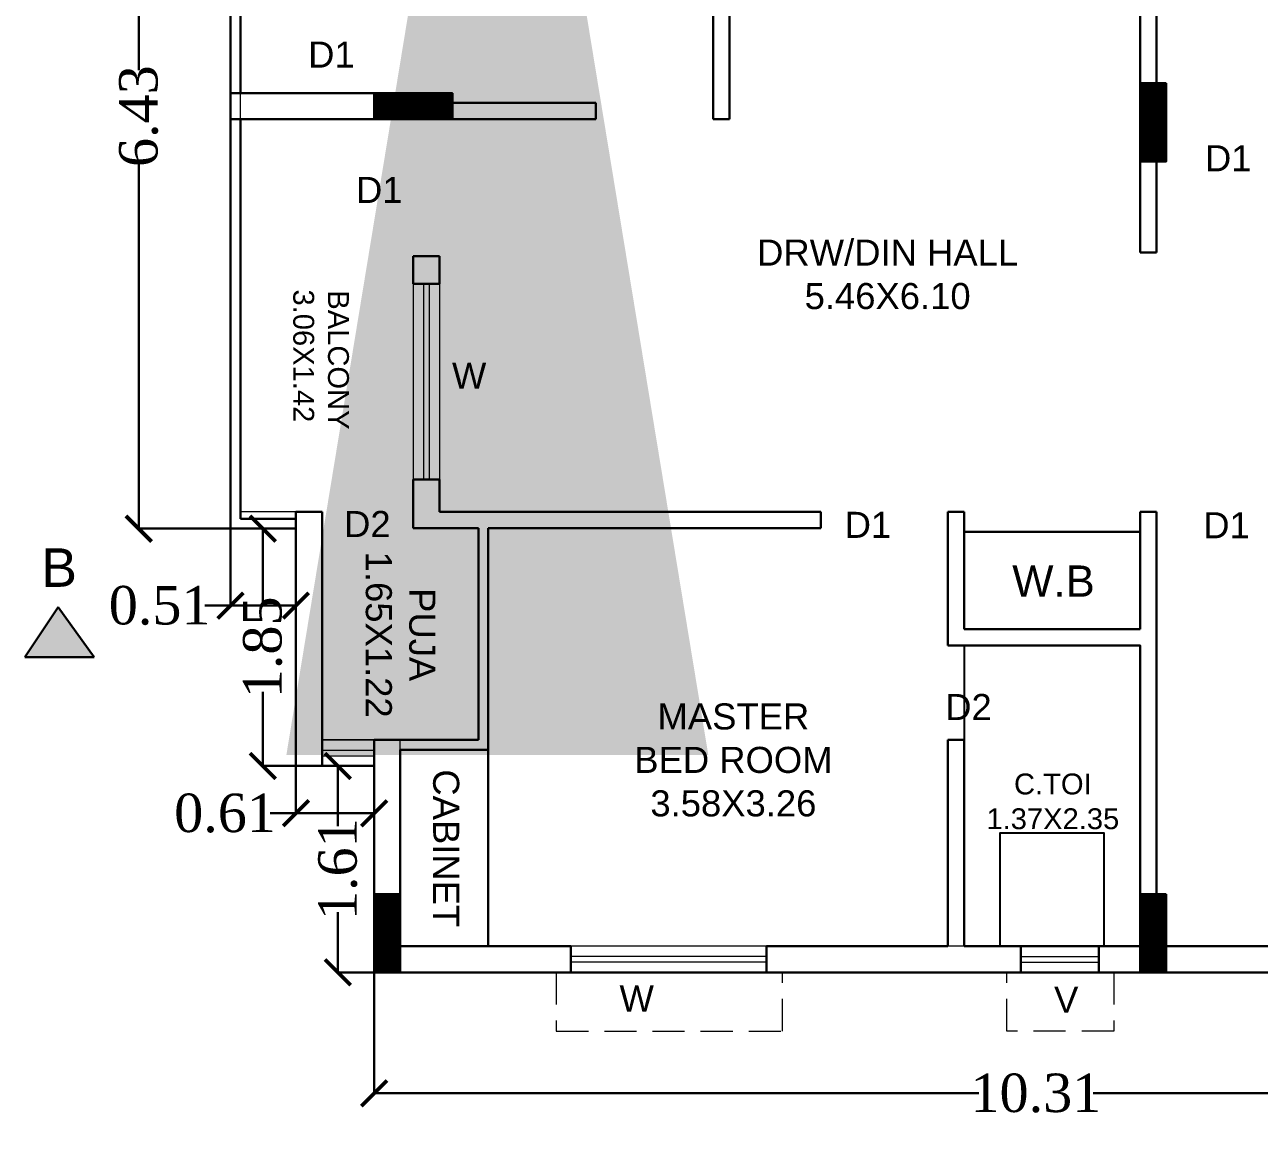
# Model space of a CAD drawing. Header units: metres. Extents: x 0 to 63445, y 32361 to 32804.
# Drawn here: x 63168.17 to 63177.8, y 32692.7 to 32701.36 of the extents above; entities that cross this region are included whole.
import ezdxf

# ---------------------------------------------------------------- set-up
doc = ezdxf.new("R2010")
doc.units = ezdxf.units.M
doc.header["$MEASUREMENT"] = 0
doc.header["$PDMODE"] = 34
doc.header["$PDSIZE"] = -10
for name, pattern in [('CONTINULUS', [0]), ('DASHED', [0.75, 0.5, -0.25]), ('DASHED2', [0.375, 0.25, -0.125])]:
    doc.linetypes.add(name, pattern=pattern)
doc.layers.get('0').update_dxf_attribs({"lineweight": 25})
doc.layers.add('BLK_1_FLR_2_BATH', color=3, linetype='Continuous', plot=False)
doc.layers.add('BLK_1_FLR_2_WATER_CLOSET', color=2, linetype='Continuous', plot=False)
for name, color, linetype, lineweight in [('BLK_1_FLR_2_BLT_UP_AREA', 14, 'DASHED', 9), ('BLK_1_FLR_2_UNITFA', 7, 'Continuous', 0), ('COLUMN', 1, 'Continuous', 30), ('TEXT-2', 65, 'Continuous', 18), ('wall', 7, 'Continuous', 30), ('window', 154, 'Continuous', 9)]:
    doc.layers.add(name, color=color, linetype=linetype, lineweight=lineweight)
doc.layers.add('text', color=65, linetype='Continuous')
doc.styles.add('AutoDCRFont', font='arial.ttf')
doc.styles.add('small int', font='arial.ttf', dxfattribs={"height": 18})
doc.styles.get("Standard").update_dxf_attribs({"font": 'arial.ttf', "height": 0.4})
doc.styles.add('TNR', font='times.ttf', dxfattribs={"height": 0.5})
doc.dimstyles.new('ARCHANA', dxfattribs={"dimscale": 0, "dimtxt": 0.5, "dimasz": 0.5, "dimexe": 0, "dimexo": 0, "dimgap": 0, "dimtad": 0, "dimzin": 0, "dimdsep": 46, "dimtxsty": 'TNR', "dimblk": 'ARCHTICK', "dimcen": 0.09, "dimclrd": 36, "dimclre": 36, "dimclrt": 7, "dimadec": 0, "dimazin": 0, "dimtfac": 1, "dimtofl": 0, "dimtmove": 0, "dimatfit": 3, "dimldrblk": 'ARCHTICK', "dimfxl": 1, "dimfrac": 2, "dimtolj": 1, "dimtzin": 0, "dimlwd": -1, "dimlwe": -1, "dimarcsym": 0})
doc.dimstyles.new('STD', dxfattribs={"dimtxt": 10, "dimasz": 10, "dimexe": 0, "dimexo": 0, "dimgap": 0.09, "dimtad": 0, "dimdec": 0, "dimzin": 0, "dimdsep": 46, "dimlunit": 4, "dimtxsty": 'small int', "dimcen": 0.09, "dimclrd": 75, "dimclre": 75, "dimadec": 0, "dimazin": 0, "dimtfac": 1, "dimtdec": 0, "dimtofl": 0, "dimtmove": 0, "dimatfit": 3, "dimfxl": 1, "dimtolj": 1, "dimtzin": 0, "dimarcsym": 0})

# ---------------------------------------------------------------- blocks, each defined once
blk = doc.blocks.new('A$C7D115503')
at = {"layer": 'COLUMN', "ltscale": 3}
h = blk.add_hatch(dxfattribs=at)
h.set_pattern_fill('ANSI31', color=256, style=0)
h.paths.add_polyline_path([(-14.36, -11.59), (-6.36, -11.59), (-6.36, 12.41), (-14.36, 12.41)])
at = {"layer": 'COLUMN', "ltscale": 0.05}
for p, q in [((-14.36, 12.41), (-6.36, 12.41)), ((-14.36, 12.41), (-14.36, -11.59)), ((-6.36, 12.41), (-6.36, -11.59)), ((-6.36, -11.59), (-14.36, -11.59))]:
    blk.add_line(p, q, dxfattribs=at)
blk = doc.blocks.new('_ArchTick')
at = {"color": 0, "linetype": 'ByBlock', "const_width": 0.15}
blk.add_lwpolyline([(-0.5, -0.5), (0.5, 0.5)], dxfattribs=at)
blk = doc.blocks.new('*D696')
at = {"layer": 'Defpoints', "color": 0, "ltscale": 0.5, "transparency": 16777216}
for p in [(63169.778, 32703.8632), (63169.0621, 32697.4326), (63169.778, 32697.4326)]:
    blk.add_point(p, dxfattribs=at)
at = {"layer": 'wall', "color": 36, "ltscale": 0.5, "transparency": 16777216}
for p, q in [((63169.778, 32703.8632), (63169.0621, 32703.8632)), ((63169.0621, 32703.8632), (63169.0621, 32701.0076)), ((63169.0621, 32697.4326), (63169.0621, 32700.2882)), ((63169.778, 32697.4326), (63169.0621, 32697.4326))]:
    blk.add_line(p, q, dxfattribs=at)
at = {"layer": 'wall', "color": 36, "ltscale": 0.5, "transparency": 16777216, "xscale": 0.2, "yscale": 0.2, "zscale": 0.2}
for p, rotation in [((63169.0621, 32703.8632), 90), ((63169.0621, 32697.4326), 270)]:
    blk.add_blockref('_ArchTick', p, dxfattribs=dict(at, rotation=rotation))
at = {"layer": 'wall', "color": 7, "ltscale": 0.5, "transparency": 16777216, "insert": (63169.0621, 32700.6479), "char_height": 0.5, "attachment_point": 5, "rotation": 90, "style": 'TNR'}
blk.add_mtext('\\A1;{\\H0.6x;6.43}', dxfattribs=at)
blk = doc.blocks.new('*D697')
at = {"layer": 'Defpoints', "color": 0, "ltscale": 0.5, "transparency": 16777216}
for p in [(63169.778, 32697.4326), (63170.2876, 32697.4326), (63169.778, 32696.8327)]:
    blk.add_point(p, dxfattribs=at)
at = {"layer": 'wall', "color": 36, "ltscale": 0.5, "transparency": 16777216}
for p, q in [((63169.778, 32697.4326), (63169.778, 32696.8327)), ((63170.2876, 32697.4326), (63170.2876, 32696.8327)), ((63169.778, 32696.8327), (63169.578, 32696.8327)), ((63170.2876, 32696.8327), (63169.778, 32696.8327))]:
    blk.add_line(p, q, dxfattribs=at)
at = {"layer": 'wall', "color": 36, "ltscale": 0.5, "transparency": 16777216, "xscale": 0.2, "yscale": 0.2, "zscale": 0.2, "rotation": 180}
blk.add_blockref('_ArchTick', (63169.778, 32696.8327), dxfattribs=at)
at = {"layer": 'wall', "color": 36, "ltscale": 0.5, "transparency": 16777216, "xscale": 0.2, "yscale": 0.2, "zscale": 0.2}
blk.add_blockref('_ArchTick', (63170.2876, 32696.8327), dxfattribs=at)
at = {"layer": 'wall', "color": 7, "ltscale": 0.5, "transparency": 16777216, "insert": (63169.2255, 32696.8327), "char_height": 0.5, "attachment_point": 5, "style": 'TNR'}
blk.add_mtext('\\A1;{\\H0.6x;0.51}', dxfattribs=at)
blk = doc.blocks.new('*D698')
at = {"layer": 'Defpoints', "color": 0, "ltscale": 0.5, "transparency": 16777216}
for p in [(63170.2876, 32697.4326), (63170.0289, 32695.5826), (63170.2876, 32695.5826)]:
    blk.add_point(p, dxfattribs=at)
at = {"layer": 'wall', "color": 36, "ltscale": 0.5, "transparency": 16777216}
for p, q in [((63170.2876, 32697.4326), (63170.0289, 32697.4326)), ((63170.0289, 32697.4326), (63170.0289, 32696.8546)), ((63170.0289, 32695.5826), (63170.0289, 32696.1606)), ((63170.2876, 32695.5826), (63170.0289, 32695.5826))]:
    blk.add_line(p, q, dxfattribs=at)
at = {"layer": 'wall', "color": 36, "ltscale": 0.5, "transparency": 16777216, "xscale": 0.2, "yscale": 0.2, "zscale": 0.2}
for p, rotation in [((63170.0289, 32697.4326), 90), ((63170.0289, 32695.5826), 270)]:
    blk.add_blockref('_ArchTick', p, dxfattribs=dict(at, rotation=rotation))
at = {"layer": 'wall', "color": 7, "ltscale": 0.5, "transparency": 16777216, "insert": (63170.0289, 32696.5076), "char_height": 0.5, "attachment_point": 5, "rotation": 90, "style": 'TNR'}
blk.add_mtext('\\A1;{\\H0.6x;1.85}', dxfattribs=at)
blk = doc.blocks.new('*D699')
at = {"layer": 'Defpoints', "color": 0, "ltscale": 0.5, "transparency": 16777216}
for p in [(63170.2876, 32695.5826), (63170.8973, 32695.5826), (63170.8973, 32695.2142)]:
    blk.add_point(p, dxfattribs=at)
at = {"layer": 'wall', "color": 36, "ltscale": 0.5, "transparency": 16777216}
for p, q in [((63170.2876, 32695.5826), (63170.2876, 32695.2142)), ((63170.8973, 32695.5826), (63170.8973, 32695.2142)), ((63170.2876, 32695.2142), (63170.0876, 32695.2142)), ((63170.8973, 32695.2142), (63170.2876, 32695.2142))]:
    blk.add_line(p, q, dxfattribs=at)
at = {"layer": 'wall', "color": 36, "ltscale": 0.5, "transparency": 16777216, "xscale": 0.2, "yscale": 0.2, "zscale": 0.2, "rotation": 180}
blk.add_blockref('_ArchTick', (63170.2876, 32695.2142), dxfattribs=at)
at = {"layer": 'wall', "color": 36, "ltscale": 0.5, "transparency": 16777216, "xscale": 0.2, "yscale": 0.2, "zscale": 0.2}
blk.add_blockref('_ArchTick', (63170.8973, 32695.2142), dxfattribs=at)
at = {"layer": 'wall', "color": 7, "ltscale": 0.5, "transparency": 16777216, "insert": (63169.7351, 32695.2142), "char_height": 0.5, "attachment_point": 5, "style": 'TNR'}
blk.add_mtext('\\A1;{\\H0.6x;0.61}', dxfattribs=at)
blk = doc.blocks.new('*D700')
at = {"layer": 'Defpoints', "color": 0, "ltscale": 0.5, "transparency": 16777216}
for p in [(63170.8973, 32695.5826), (63170.6142, 32693.9737), (63170.8973, 32693.9737)]:
    blk.add_point(p, dxfattribs=at)
at = {"layer": 'wall', "color": 36, "ltscale": 0.5, "transparency": 16777216}
for p, q in [((63170.8973, 32695.5826), (63170.6142, 32695.5826)), ((63170.6142, 32695.5826), (63170.6142, 32695.1128)), ((63170.6142, 32693.9737), (63170.6142, 32694.4436)), ((63170.8973, 32693.9737), (63170.6142, 32693.9737))]:
    blk.add_line(p, q, dxfattribs=at)
at = {"layer": 'wall', "color": 36, "ltscale": 0.5, "transparency": 16777216, "xscale": 0.2, "yscale": 0.2, "zscale": 0.2}
for p, rotation in [((63170.6142, 32695.5826), 90), ((63170.6142, 32693.9737), 270)]:
    blk.add_blockref('_ArchTick', p, dxfattribs=dict(at, rotation=rotation))
at = {"layer": 'wall', "color": 7, "ltscale": 0.5, "transparency": 16777216, "insert": (63170.6142, 32694.7782), "char_height": 0.5, "attachment_point": 5, "rotation": 90, "style": 'TNR'}
blk.add_mtext('\\A1;{\\H0.6x;1.61}', dxfattribs=at)
blk = doc.blocks.new('*D701')
at = {"layer": 'Defpoints', "color": 0, "ltscale": 0.5, "transparency": 16777216}
for p in [(63170.8973, 32693.9737), (63181.2116, 32693.9737), (63181.2116, 32693.032)]:
    blk.add_point(p, dxfattribs=at)
at = {"layer": 'wall', "color": 36, "ltscale": 0.5, "transparency": 16777216}
for p, q in [((63170.8973, 32693.9737), (63170.8973, 32693.032)), ((63181.2116, 32693.9737), (63181.2116, 32693.032)), ((63170.8973, 32693.032), (63175.6091, 32693.032)), ((63181.2116, 32693.032), (63176.4998, 32693.032))]:
    blk.add_line(p, q, dxfattribs=at)
at = {"layer": 'wall', "color": 36, "ltscale": 0.5, "transparency": 16777216, "xscale": 0.2, "yscale": 0.2, "zscale": 0.2, "rotation": 180}
blk.add_blockref('_ArchTick', (63170.8973, 32693.032), dxfattribs=at)
at = {"layer": 'wall', "color": 36, "ltscale": 0.5, "transparency": 16777216, "xscale": 0.2, "yscale": 0.2, "zscale": 0.2}
blk.add_blockref('_ArchTick', (63181.2116, 32693.032), dxfattribs=at)
at = {"layer": 'wall', "color": 7, "ltscale": 0.5, "transparency": 16777216, "insert": (63176.0544, 32693.032), "char_height": 0.5, "attachment_point": 5, "style": 'TNR'}
blk.add_mtext('\\A1;{\\H0.6x;10.31}', dxfattribs=at)

msp = doc.modelspace()

# ---------------------------------------------------------------- hatches: boundary and pattern name
at = {"layer": 'wall', "ltscale": 3}
msp.add_hatch(color=252, dxfattribs=at).paths.add_polyline_path([(63168.1736, 32696.4311), (63168.7154, 32696.4311), (63168.4355, 32696.8202)])

# ---------------------------------------------------------------- linework, layer by layer
at = {"layer": 'BLK_1_FLR_2_BATH', "color": 3}
msp.add_lwpolyline([(63175.4948, 32694.177), (63176.8664, 32694.177), (63176.8664, 32696.5224), (63175.4948, 32696.5224)], close=True, dxfattribs=at)
at = {"layer": 'BLK_1_FLR_2_BLT_UP_AREA', "color": 14, "linetype": 'CONTINULUS', "ltscale": 0.05}
msp.add_lwpolyline([(63233.1569, 32716.1912), (63170.8973, 32716.1912), (63170.8973, 32714.5823), (63170.2876, 32714.5823), (63170.2876, 32712.7323), (63169.778, 32712.7323), (63169.778, 32712.7323), (63169.778, 32706.3017), (63170.8973, 32706.3017), (63170.8973, 32703.8632), (63169.778, 32703.8632), (63169.778, 32697.4326), (63170.2876, 32697.4326), (63170.2876, 32695.5826), (63170.8973, 32695.5826), (63170.8973, 32693.9737), (63233.1569, 32693.9737)], dxfattribs=at)
at = {"layer": 'BLK_1_FLR_2_UNITFA', "color": 3, "ltscale": 0.5}
msp.add_lwpolyline([(63169.8542, 32703.787), (63170.8973, 32703.787), (63170.8973, 32703.66), (63176.9934, 32703.66), (63176.9934, 32703.8124), (63181.0084, 32703.8124), (63181.0084, 32694.177), (63171.1005, 32694.177), (63171.1005, 32695.7858), (63170.4899, 32695.7858), (63170.4909, 32697.5639), (63169.8542, 32697.5639), (63169.8542, 32703.787)], close=True, dxfattribs=at)
at = {"layer": 'BLK_1_FLR_2_WATER_CLOSET', "color": 3}
msp.add_lwpolyline([(63176.585, 32694.177), (63175.7763, 32694.177), (63175.7763, 32695.0619), (63176.585, 32695.0619)], close=True, dxfattribs=at)
at = {"layer": 'wall', "ltscale": 0.05}
for p, q in [((63176.8664, 32704.0156), (63176.8664, 32700.6754)), ((63169.778, 32703.8632), (63169.778, 32700.8278)), ((63169.8542, 32703.787), (63169.8542, 32700.8278)), ((63176.9934, 32703.8124), (63176.9934, 32700.6754)), ((63173.5389, 32703.66), (63173.5389, 32700.6246)), ((63173.6659, 32703.66), (63173.6659, 32700.6246)), ((63170.8973, 32700.8278), (63170.8973, 32700.6246)), ((63170.8973, 32700.6246), (63170.8973, 32700.8278)), ((63171.1005, 32700.8278), (63171.1005, 32700.7516)), ((63172.6245, 32700.7516), (63171.1005, 32700.7516)), ((63172.6245, 32700.7516), (63171.1005, 32700.7516)), ((63172.6245, 32700.7516), (63172.6245, 32700.6246)), ((63169.778, 32700.6246), (63169.778, 32697.4326)), ((63169.8542, 32700.6246), (63169.8542, 32697.5088)), ((63172.6245, 32700.6246), (63170.8973, 32700.6246)), ((63172.6245, 32700.6246), (63171.1005, 32700.6246)), ((63173.6659, 32700.6246), (63173.5389, 32700.6246)), ((63173.6659, 32700.6246), (63173.5389, 32700.6246)), ((63177.0696, 32700.5992), (63176.8664, 32700.5992)), ((63176.8664, 32700.4722), (63176.8664, 32699.5842)), ((63176.9934, 32700.4722), (63176.9934, 32699.5842)), ((63177.0696, 32700.4722), (63176.9934, 32700.4722)), ((63171.2021, 32699.5578), (63171.2021, 32699.3397)), ((63171.4053, 32699.5578), (63171.2021, 32699.5578)), ((63171.2021, 32699.3397), (63171.2021, 32699.5578)), ((63171.4053, 32699.5578), (63171.4053, 32699.3397)), ((63176.9934, 32699.5842), (63176.8664, 32699.5842)), ((63176.9934, 32699.5842), (63176.8664, 32699.5842)), ((63176.9934, 32699.5842), (63176.9934, 32699.5842)), ((63171.2021, 32697.8156), (63171.2021, 32697.5639)), ((63171.2021, 32697.4369), (63171.2021, 32697.8156)), ((63171.4053, 32697.8156), (63171.4053, 32697.5639)), ((63169.8542, 32697.5088), (63170.2876, 32697.5088)), ((63170.4909, 32697.5639), (63170.2876, 32697.5639)), ((63170.2876, 32697.5639), (63170.2876, 32695.5826)), ((63170.4909, 32697.5639), (63170.4909, 32695.5826)), ((63174.3772, 32697.5639), (63171.4053, 32697.5639)), ((63174.3772, 32697.5639), (63174.3772, 32697.4369)), ((63175.3678, 32697.5639), (63175.3678, 32697.4369)), ((63175.4948, 32697.5639), (63175.4948, 32696.6494)), ((63176.8664, 32697.5639), (63176.8664, 32696.6494)), ((63176.9934, 32697.5639), (63176.9934, 32694.1643)), ((63169.778, 32697.4326), (63170.2876, 32697.4326)), ((63171.7101, 32697.4369), (63171.2021, 32697.4369)), ((63174.3772, 32697.4369), (63171.7863, 32697.4369)), ((63175.3678, 32697.4369), (63175.3678, 32696.5224)), ((63175.3678, 32697.4369), (63175.3678, 32697.4369)), ((63176.8664, 32696.6494), (63175.4948, 32696.6494)), ((63176.8664, 32696.5224), (63175.3678, 32696.5224)), ((63176.8664, 32696.5224), (63176.8664, 32694.5707)), ((63171.7101, 32695.7858), (63170.8973, 32695.7858)), ((63175.3678, 32695.7858), (63175.3678, 32694.177)), ((63175.4948, 32695.7858), (63175.3678, 32695.7858)), ((63175.4948, 32695.7858), (63175.4948, 32694.177)), ((63171.7863, 32695.7096), (63171.1005, 32695.7096)), ((63171.1005, 32695.7096), (63171.1005, 32694.177)), ((63170.8973, 32695.5826), (63170.2876, 32695.5826)), ((63170.8973, 32695.5826), (63170.8973, 32693.9737)), ((63170.8973, 32693.9737), (63170.8973, 32695.5826)), ((63171.1005, 32694.177), (63172.4307, 32694.177)), ((63173.9547, 32694.177), (63175.3678, 32694.177)), ((63175.4948, 32694.177), (63175.9382, 32694.177)), ((63175.4948, 32694.177), (63175.9363, 32694.177)), ((63176.5459, 32694.177), (63176.6828, 32694.177)), ((63176.5459, 32694.177), (63176.8664, 32694.177)), ((63177.0696, 32694.177), (63177.9841, 32694.177)), ((63170.8973, 32693.9737), (63172.4307, 32693.9737)), ((63173.9547, 32693.9737), (63175.9363, 32693.9737)), ((63176.5459, 32693.9737), (63177.0696, 32693.9737)), ((63177.0696, 32693.9737), (63177.9841, 32693.9737))]:
    msp.add_line(p, q, dxfattribs=at)
at = {"layer": 'wall'}
for p, q in [((63170.8973, 32700.8278), (63169.778, 32700.8278)), ((63169.778, 32700.6246), (63169.778, 32700.8278)), ((63170.8973, 32700.6246), (63169.778, 32700.6246)), ((63175.3678, 32697.5639), (63175.4948, 32697.5639)), ((63176.8664, 32697.5639), (63176.9934, 32697.5639)), ((63171.7101, 32695.7858), (63171.7101, 32697.4369)), ((63171.7863, 32695.7096), (63171.7863, 32697.4369)), ((63176.8664, 32697.4082), (63175.4948, 32697.4082)), ((63171.7863, 32695.7096), (63171.7863, 32694.177))]:
    msp.add_line(p, q, dxfattribs=at)
at = {"layer": 'wall', "ltscale": 3}
for p, q in [((63171.2021, 32699.3397), (63171.4053, 32699.3397)), ((63171.2021, 32697.8156), (63171.4053, 32697.8156)), ((63168.4355, 32696.8202), (63168.1736, 32696.4311)), ((63168.7154, 32696.4311), (63168.4355, 32696.8202)), ((63168.1736, 32696.4311), (63168.7154, 32696.4311)), ((63172.4307, 32693.9737), (63172.4307, 32694.177)), ((63173.9547, 32693.9737), (63173.9547, 32694.177)), ((63175.9363, 32694.177), (63175.9363, 32693.9737)), ((63176.5459, 32694.177), (63176.5459, 32693.9737))]:
    msp.add_line(p, q, dxfattribs=at)
at = {"layer": 'wall', "ltscale": 0.5}
msp.add_line((63170.8973, 32695.5826), (63170.8973, 32695.7858), dxfattribs=at)
at = {"layer": 'wall', "ltscale": 0.1}
msp.add_line((63175.9363, 32694.177), (63175.8786, 32694.177), dxfattribs=at)
at = {"layer": 'wall', "ltscale": 0.5}
msp.add_lwpolyline([(63200.3042, 32693.9737), (63184.3601, 32693.9737), (63184.3601, 32703.8124), (63181.2116, 32703.8124), (63181.2116, 32693.9737), (63170.8973, 32693.9737), (63170.8973, 32695.5826), (63170.2876, 32695.5826), (63170.2876, 32697.4326), (63169.778, 32697.4326), (63169.778, 32703.8632), (63170.8973, 32703.8632), (63170.8973, 32706.3017), (63169.778, 32706.3017), (63169.778, 32712.7323), (63170.2876, 32712.7323), (63170.2876, 32714.5823), (63170.8973, 32714.5823), (63170.8973, 32716.1912), (63181.2116, 32716.1912), (63181.2116, 32706.3525), (63184.3601, 32706.3525), (63184.3601, 32716.1912), (63200.3042, 32716.1912)], dxfattribs=at)
at = {"layer": 'wall'}
msp.add_arc((63170.9227, 32694.1251), 0.0254, 180, 270, dxfattribs=at)
at = {"layer": 'window'}
for p, q in [((63171.2021, 32699.3397), (63171.2021, 32697.8166)), ((63171.282, 32699.3397), (63171.282, 32697.8166)), ((63171.3253, 32699.3397), (63171.3253, 32697.8166)), ((63171.4053, 32699.3397), (63171.4053, 32697.8166)), ((63170.4899, 32695.7858), (63170.8973, 32695.7858)), ((63170.4899, 32695.7059), (63170.8973, 32695.7059)), ((63170.4899, 32695.6626), (63170.8973, 32695.6626)), ((63170.4899, 32695.5826), (63170.8973, 32695.5826)), ((63173.9547, 32694.177), (63172.4316, 32694.177)), ((63175.9363, 32694.1769), (63176.545, 32694.177)), ((63175.9372, 32694.177), (63175.9382, 32694.177)), ((63176.545, 32694.177), (63176.5459, 32694.177)), ((63173.9547, 32694.097), (63172.4316, 32694.097)), ((63173.9547, 32694.0537), (63172.4316, 32694.0537)), ((63175.9363, 32694.0969), (63176.545, 32694.097)), ((63175.9363, 32694.0536), (63176.545, 32694.0537)), ((63176.545, 32694.0969), (63176.5459, 32694.0969)), ((63176.545, 32694.0536), (63176.5459, 32694.0536)), ((63173.9547, 32693.9737), (63172.4316, 32693.9737)), ((63176.545, 32693.9737), (63175.9363, 32693.9737)), ((63176.545, 32693.9737), (63176.5459, 32693.9737))]:
    msp.add_line(p, q, dxfattribs=at)
at = {"layer": 'window', "color": 8, "linetype": 'DASHED2'}
for points in [[(63172.3164, 32693.9737), (63172.3164, 32693.5165), (63174.0786, 32693.5165), (63174.0786, 32693.9737)], [(63176.6611, 32693.9737), (63176.6611, 32693.5165), (63175.8271, 32693.5165), (63175.8271, 32693.9737)]]:
    msp.add_lwpolyline(points, dxfattribs=at)

# ---------------------------------------------------------------- block references
at = {"layer": 'COLUMN', "ltscale": 0.05, "xscale": 0.025400733691282, "yscale": 0.025400733691282, "zscale": 0.025400733691282}
for p in [(63177.2313, 32700.5887), (63171.2621, 32694.268), (63177.2313, 32694.268)]:
    msp.add_blockref('A$C7D115503', p, dxfattribs=at)
at = {"layer": 'COLUMN', "ltscale": 0.05, "xscale": 0.025400733691282, "yscale": 0.025400733691282, "zscale": 0.025400733691282, "rotation": 90}
msp.add_blockref('A$C7D115503', (63171.2126, 32700.9895), dxfattribs=at)

# ---------------------------------------------------------------- texts
at = {"layer": 'text'}
for s, insert, char_height, width, attachment_point in [('\\pxqc;D1', (63167.1799, 32701.2292), 0.20321, 6.767919, 1), ('\\pxqc;D1', (63174.6197, 32700.4214), 0.20321, 5.867919, 1), ('\\pxqc;D1', (63167.6533, 32700.1742), 0.20321, 6.567919, 1), ('\\pxqc;DRW/DIN HALL\\P5.46X6.10', (63172.1045, 32699.1412), 0.203206, 5.588511, 7), ('\\pxqc,t17;D2', (63167.4603, 32697.5704), 0.203206, 6.767919, 1), ('\\pxqc;D1', (63171.8116, 32697.5639), 0.20321, 5.867919, 1), ('\\pxqc;D1', (63174.6063, 32697.5608), 0.20321, 5.867919, 1), ('\\pxqc;W.B', (63172.8233, 32696.9018), 0.24385, 6.736694, 7), ('\\pxqc;MASTER \\PBED ROOM\\P3.58X3.26', (63170.9025, 32695.187), 0.203206, 5.588511, 7), ('\\pxqc,t17;D2', (63172.5949, 32696.1441), 0.203206, 5.867919, 1), ('\\pxqc;C.TOI\\P1.37X2.35', (63173.9535, 32695.0879), 0.162565, 4.465728, 7)]:
    msp.add_mtext(s, dxfattribs=dict(at, insert=insert, char_height=char_height, width=width, attachment_point=attachment_point))
at = {"layer": 'text', "rotation": 270}
for s, insert, char_height, width, attachment_point in [('\\pxqc; BALCONY\\P3.06X1.42', (63170.2644, 32701.0147), 0.162565, 4.470808, 7), ('\\pxqc;PUJA\\P1.65X1.22', (63170.8291, 32693.7632), 0.20321, 5.68602, 9), ('\\pxqc;CABINET', (63171.5602, 32697.8878), 0.203206, 5.893319, 1)]:
    msp.add_mtext(s, dxfattribs=dict(at, insert=insert, char_height=char_height, width=width, attachment_point=attachment_point))
at = {"layer": 'TEXT-2', "style": 'AutoDCRFont'}
for s, insert, char_height, width, attachment_point in [('W', (63171.7715, 32698.5236), 0.2032, 0.183842, 9), ('B', (63168.302, 32697.279), 0.3, 0.271413, 1), ('W', (63173.0773, 32693.6688), 0.2032, 0.183842, 9), ('V', (63176.3855, 32693.6589), 0.2032, 0.183842, 9)]:
    msp.add_mtext(s, dxfattribs=dict(at, insert=insert, char_height=char_height, width=width, attachment_point=attachment_point))

# ---------------------------------------------------------------- dimensions: what is measured, and where the dimension line sits
at = {"layer": 'wall', "ltscale": 0.5}
for base, p1, p2, picture, middle in [((63169.0621, 32697.4326), (63169.778, 32703.8632), (63169.778, 32697.4326), '*D696', (63169.0621, 32700.6479)), ((63170.0289, 32695.5826), (63170.2876, 32697.4326), (63170.2876, 32695.5826), '*D698', (63170.0289, 32696.5076)), ((63170.6142, 32693.9737), (63170.8973, 32695.5826), (63170.8973, 32693.9737), '*D700', (63170.6142, 32694.7782))]:
    dim = msp.add_linear_dim(base=base, p1=p1, p2=p2, angle=270, text='{\\H0.6x;<>}', dimstyle='ARCHANA', override={"dimscale": 1, "dimtxt": 0.3, "dimasz": 0.2, "dimfxl": 6, "dimarcsym": 1}, dxfattribs=at)
    dim.commit()
    dim.dimension.update_dxf_attribs({"geometry": picture, "text_midpoint": middle})
for base, p1, p2, picture, middle in [((63169.778, 32696.8327), (63170.2876, 32697.4326), (63169.778, 32697.4326), '*D697', (63169.2255, 32696.8327)), ((63181.2116, 32693.032), (63170.8973, 32693.9737), (63181.2116, 32693.9737), '*D701', (63176.0544, 32693.032))]:
    dim = msp.add_linear_dim(base=base, p1=p1, p2=p2, text='{\\H0.6x;<>}', dimstyle='ARCHANA', override={"dimscale": 1, "dimtxt": 0.3, "dimasz": 0.2, "dimfxl": 6, "dimarcsym": 1}, dxfattribs=at)
    dim.commit()
    dim.dimension.update_dxf_attribs({"geometry": picture, "text_midpoint": middle})
dim = msp.add_linear_dim(base=(63170.8973, 32695.2142), p1=(63170.2876, 32695.5826), p2=(63170.8973, 32695.5826), text='{\\H0.6x;<>}', dimstyle='ARCHANA', override={"dimscale": 1, "dimtxt": 0.3, "dimasz": 0.2, "dimfxl": 6, "dimarcsym": 1}, dxfattribs=at)
dim.commit()
dim.dimension.update_dxf_attribs({"geometry": '*D699', "text_midpoint": (63169.7351, 32695.2142), "dimtype": 160})

# ---------------------------------------------------------------- leaders
at = {"layer": 'wall'}
msp.add_leader([(63171.8571, 32705.669), (63171.8571, 32704.4802), (63175.1201, 32704.4802)], dimstyle='STD', override={"dimgap": 0.09, "dimtad": 0, "dimfxl": 0.18, "dimfxlon": 1, "dimarcsym": 1}, dxfattribs=at)

doc.saveas('drawing.dxf')
